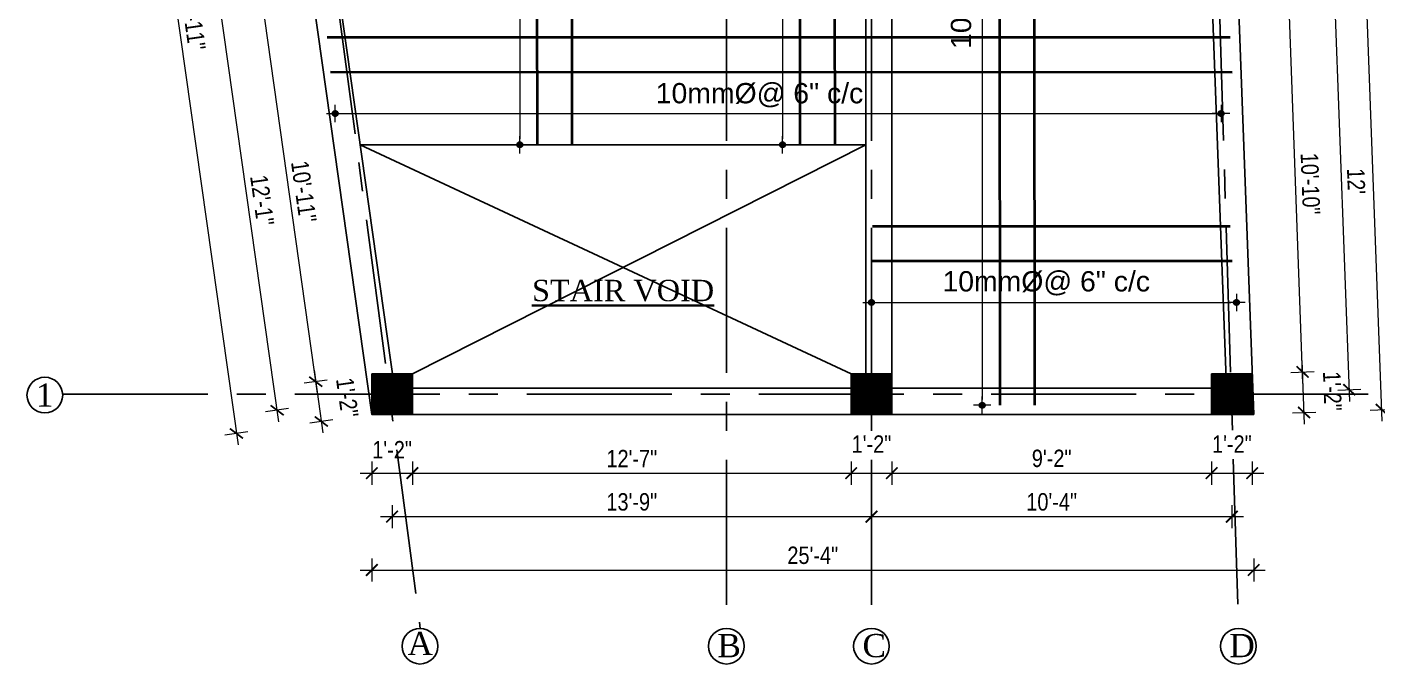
# Model space of a CAD drawing. Header units: inches. Extents: x -9998782 to 66725, y -6520505 to 8308.
# Drawn here: x -4999429.5 to -4998964.2, y -3258403.5 to -3258183.8 of the extents above; entities that cross this region are included whole.
import ezdxf
from ezdxf.enums import TextEntityAlignment as Align

# ---------------------------------------------------------------- set-up
doc = ezdxf.new("R2010")
doc.units = ezdxf.units.IN
doc.header["$LTSCALE"] = 2
doc.header["$MEASUREMENT"] = 0
doc.header["$PDMODE"] = 34
doc.linetypes.add('ACAD_ISO02W100', pattern=[15, 12, -3])
doc.linetypes.add('CENTER', pattern=[2, 1.25, -0.25, 0.25, -0.25])
doc.layers.get('0').update_dxf_attribs({"linetype": 'CONTINUOUS'})
doc.layers.get('DEFPOINTS').update_dxf_attribs({"color": 141, "linetype": 'CONTINUOUS'})
for name, color, linetype, lineweight in [('1', 7, 'CONTINUOUS', 13), ('DIM 1-100', 4, 'CONTINUOUS', 13), ('DIM_LINE', 173, 'CONTINUOUS', 20), ('HATCH', 60, 'ACAD_ISO02W100', 13), ('ST-REINFOR', 201, 'CONTINUOUS', 40), ('TEXT', 181, 'CONTINUOUS', 25), ('Toilet', 7, 'CONTINUOUS', 25), ('WALL SEC', 2, 'CONTINUOUS', 35)]:
    doc.layers.add(name, color=color, linetype=linetype, lineweight=lineweight)
doc.layers.add('A-Hatch', color=7, linetype='CONTINUOUS')
doc.layers.add('column', color=4, linetype='CONTINUOUS')
doc.styles.add('ordinary', font='times.ttf')
doc.styles.add('ramon', font='arial.ttf')
doc.styles.get("Standard").update_dxf_attribs({"font": 'ARIALN.TTF'})
doc.dimstyles.new('1 by 96', dxfattribs={"dimtxt": 6, "dimasz": 4, "dimexe": 4, "dimexo": 4, "dimgap": 2, "dimtad": 1, "dimdec": 0, "dimzin": 0, "dimdsep": 46, "dimlunit": 4, "dimtxsty": 'Standard', "dimblk": 'ARCHTICK', "dimcen": 0, "dimdle": 4, "dimadec": 0, "dimazin": 0, "dimtfac": 1, "dimtdec": 0, "dimtix": 1, "dimtofl": 0, "dimtmove": 1, "dimatfit": 3, "dimldrblk": 'ARCHTICK', "dimfxl": 4, "dimfxlon": 1, "dimtolj": 1, "dimtzin": 0, "dimlwd": -1, "dimlwe": -1, "dimarcsym": 0})
doc.dimstyles.new('S8', dxfattribs={"dimtxt": 7, "dimasz": 2, "dimexe": 6, "dimexo": 18, "dimgap": 1.9375, "dimtad": 1, "dimdec": 1, "dimzin": 3, "dimdsep": 46, "dimlunit": 4, "dimtxsty": 'ramon', "dimblk": 'dot 2', "dimcen": 0.09375, "dimse1": 1, "dimse2": 1, "dimclrd": 1, "dimclre": 1, "dimclrt": 256, "dimadec": 0, "dimazin": 0, "dimtfac": 0.75, "dimtdec": 1, "dimtix": 1, "dimtmove": 1, "dimatfit": 3, "dimldrblk": 'DOT', "dimfxl": 1, "dimtolj": 1, "dimtzin": 0, "dimlwd": 9, "dimlwe": 9, "dimarcsym": 0})

# ---------------------------------------------------------------- blocks, each defined once
blk = doc.blocks.new('_ArchTick')
at = {"color": 0, "linetype": 'ByBlock', "const_width": 0.15}
blk.add_lwpolyline([(-0.5, -0.5), (0.5, 0.5)], dxfattribs=at)
blk = doc.blocks.new('*D593')
at = {"layer": 'DEFPOINTS', "color": 0, "ltscale": 0.5}
for p in [(-4999310.68, -3258317.42), (-4999296.68, -3258317.42), (-4999296.68, -3258337.69)]:
    blk.add_point(p, dxfattribs=at)
at = {"layer": 'DIM 1-100', "color": 0, "ltscale": 0.5}
for p, q in [((-4999310.68, -3258333.69), (-4999310.68, -3258341.69)), ((-4999296.68, -3258333.69), (-4999296.68, -3258341.69)), ((-4999314.68, -3258337.69), (-4999292.68, -3258337.69))]:
    blk.add_line(p, q, dxfattribs=at)
at = {"layer": 'DIM 1-100', "color": 0, "ltscale": 0.5, "xscale": 4, "yscale": 4, "zscale": 4, "rotation": 180}
blk.add_blockref('_ArchTick', (-4999310.68, -3258337.69), dxfattribs=at)
at = {"layer": 'DIM 1-100', "color": 0, "ltscale": 0.5, "xscale": 4, "yscale": 4, "zscale": 4}
blk.add_blockref('_ArchTick', (-4999296.68, -3258337.69), dxfattribs=at)
at = {"layer": 'DIM 1-100', "color": 0, "ltscale": 0.5, "insert": (-4999303.68, -3258329.61), "char_height": 6, "attachment_point": 5}
blk.add_mtext('\\A1;1\'-2"', dxfattribs=at)
blk = doc.blocks.new('*D594')
at = {"layer": 'DEFPOINTS', "color": 0, "ltscale": 0.5}
for p in [(-4999296.68, -3258317.42), (-4999145.44, -3258317.42), (-4999145.44, -3258337.69)]:
    blk.add_point(p, dxfattribs=at)
at = {"layer": 'DIM 1-100', "color": 0, "ltscale": 0.5}
for p, q in [((-4999296.68, -3258333.69), (-4999296.68, -3258341.69)), ((-4999145.44, -3258333.69), (-4999145.44, -3258341.69)), ((-4999300.68, -3258337.69), (-4999141.44, -3258337.69))]:
    blk.add_line(p, q, dxfattribs=at)
at = {"layer": 'DIM 1-100', "color": 0, "ltscale": 0.5, "xscale": 4, "yscale": 4, "zscale": 4, "rotation": 180}
blk.add_blockref('_ArchTick', (-4999296.68, -3258337.69), dxfattribs=at)
at = {"layer": 'DIM 1-100', "color": 0, "ltscale": 0.5, "xscale": 4, "yscale": 4, "zscale": 4}
blk.add_blockref('_ArchTick', (-4999145.44, -3258337.69), dxfattribs=at)
at = {"layer": 'DIM 1-100', "color": 0, "ltscale": 0.5, "insert": (-4999221.06, -3258332.68), "char_height": 6, "attachment_point": 5}
blk.add_mtext('\\A1;12\'-7"', dxfattribs=at)
blk = doc.blocks.new('*D595')
at = {"layer": 'DEFPOINTS', "color": 0, "ltscale": 0.5}
for p in [(-4999145.44, -3258317.42), (-4999131.45, -3258317.42), (-4999131.45, -3258337.69)]:
    blk.add_point(p, dxfattribs=at)
at = {"layer": 'DIM 1-100', "color": 0, "ltscale": 0.5}
for p, q in [((-4999145.44, -3258333.69), (-4999145.44, -3258341.69)), ((-4999131.45, -3258333.69), (-4999131.45, -3258341.69)), ((-4999149.44, -3258337.69), (-4999127.45, -3258337.69))]:
    blk.add_line(p, q, dxfattribs=at)
at = {"layer": 'DIM 1-100', "color": 0, "ltscale": 0.5, "xscale": 4, "yscale": 4, "zscale": 4, "rotation": 180}
blk.add_blockref('_ArchTick', (-4999145.44, -3258337.69), dxfattribs=at)
at = {"layer": 'DIM 1-100', "color": 0, "ltscale": 0.5, "xscale": 4, "yscale": 4, "zscale": 4}
blk.add_blockref('_ArchTick', (-4999131.45, -3258337.69), dxfattribs=at)
at = {"layer": 'DIM 1-100', "color": 0, "ltscale": 0.5, "insert": (-4999138.45, -3258327.67), "char_height": 6, "attachment_point": 5}
blk.add_mtext('\\A1;1\'-2"', dxfattribs=at)
blk = doc.blocks.new('*D596')
at = {"layer": 'DEFPOINTS', "color": 0, "ltscale": 0.5}
for p in [(-4999131.45, -3258317.42), (-4999021.22, -3258317.42), (-4999021.22, -3258337.69)]:
    blk.add_point(p, dxfattribs=at)
at = {"layer": 'DIM 1-100', "color": 0, "ltscale": 0.5}
for p, q in [((-4999131.45, -3258333.69), (-4999131.45, -3258341.69)), ((-4999021.22, -3258333.69), (-4999021.22, -3258341.69)), ((-4999135.45, -3258337.69), (-4999017.22, -3258337.69))]:
    blk.add_line(p, q, dxfattribs=at)
at = {"layer": 'DIM 1-100', "color": 0, "ltscale": 0.5, "xscale": 4, "yscale": 4, "zscale": 4, "rotation": 180}
blk.add_blockref('_ArchTick', (-4999131.45, -3258337.69), dxfattribs=at)
at = {"layer": 'DIM 1-100', "color": 0, "ltscale": 0.5, "xscale": 4, "yscale": 4, "zscale": 4}
blk.add_blockref('_ArchTick', (-4999021.22, -3258337.69), dxfattribs=at)
at = {"layer": 'DIM 1-100', "color": 0, "ltscale": 0.5, "insert": (-4999076.34, -3258332.63), "char_height": 6, "attachment_point": 5}
blk.add_mtext('\\A1;9\'-2"', dxfattribs=at)
blk = doc.blocks.new('*D597')
at = {"layer": 'DEFPOINTS', "color": 0, "ltscale": 0.5}
for p in [(-4999021.22, -3258317.42), (-4999007.22, -3258317.42), (-4999007.22, -3258337.69)]:
    blk.add_point(p, dxfattribs=at)
at = {"layer": 'DIM 1-100', "color": 0, "ltscale": 0.5}
for p, q in [((-4999021.22, -3258333.69), (-4999021.22, -3258341.69)), ((-4999007.22, -3258333.69), (-4999007.22, -3258341.69)), ((-4999025.22, -3258337.69), (-4999003.22, -3258337.69))]:
    blk.add_line(p, q, dxfattribs=at)
at = {"layer": 'DIM 1-100', "color": 0, "ltscale": 0.5, "xscale": 4, "yscale": 4, "zscale": 4, "rotation": 180}
blk.add_blockref('_ArchTick', (-4999021.22, -3258337.69), dxfattribs=at)
at = {"layer": 'DIM 1-100', "color": 0, "ltscale": 0.5, "xscale": 4, "yscale": 4, "zscale": 4}
blk.add_blockref('_ArchTick', (-4999007.22, -3258337.69), dxfattribs=at)
at = {"layer": 'DIM 1-100', "color": 0, "ltscale": 0.5, "insert": (-4999014.22, -3258327.67), "char_height": 6, "attachment_point": 5}
blk.add_mtext('\\A1;1\'-2"', dxfattribs=at)
blk = doc.blocks.new('*D601')
at = {"layer": 'DEFPOINTS', "color": 0, "ltscale": 0.5}
for p in [(-4999330.9, -3258173.92), (-4999310.68, -3258303.42), (-4999330.02, -3258306.15)]:
    blk.add_point(p, dxfattribs=at)
at = {"layer": 'DIM 1-100', "color": 0, "ltscale": 0.5}
for p, q in [((-4999348.86, -3258172.41), (-4999329.46, -3258310.11)), ((-4999344.34, -3258175.82), (-4999352.26, -3258176.93)), ((-4999326.06, -3258305.59), (-4999333.98, -3258306.71))]:
    blk.add_line(p, q, dxfattribs=at)
at = {"layer": 'DIM 1-100', "color": 0, "ltscale": 0.5, "xscale": 4, "yscale": 4, "zscale": 4}
for p, rotation in [((-4999348.3, -3258176.38), 98.01894551890386), ((-4999330.02, -3258306.15), 278.0189455189039)]:
    blk.add_blockref('_ArchTick', p, dxfattribs=dict(at, rotation=rotation))
at = {"layer": 'DIM 1-100', "color": 0, "ltscale": 0.5, "insert": (-4999334.14, -3258240.56), "char_height": 6, "attachment_point": 5, "rotation": 278.0189}
blk.add_mtext('\\A1;10\'-11"', dxfattribs=at)
blk = doc.blocks.new('*D602')
at = {"layer": 'DEFPOINTS', "color": 0, "ltscale": 0.5}
for p in [(-4999310.68, -3258303.42), (-4999310.68, -3258317.42), (-4999328.08, -3258319.88)]:
    blk.add_point(p, dxfattribs=at)
at = {"layer": 'DIM 1-100', "color": 0, "ltscale": 0.5}
for p, q in [((-4999330.57, -3258302.19), (-4999327.52, -3258323.84)), ((-4999326.06, -3258305.59), (-4999333.98, -3258306.71)), ((-4999324.12, -3258319.32), (-4999332.04, -3258320.43))]:
    blk.add_line(p, q, dxfattribs=at)
at = {"layer": 'DIM 1-100', "color": 0, "ltscale": 0.5, "xscale": 4, "yscale": 4, "zscale": 4}
for p, rotation in [((-4999330.02, -3258306.15), 98.01894551890386), ((-4999328.08, -3258319.88), 278.0189455189039)]:
    blk.add_blockref('_ArchTick', p, dxfattribs=dict(at, rotation=rotation))
at = {"layer": 'DIM 1-100', "color": 0, "ltscale": 0.5, "insert": (-4999319.12, -3258311.61), "char_height": 6, "attachment_point": 5, "rotation": 278.0189}
blk.add_mtext('\\A1;1\'-2"', dxfattribs=at)
blk = doc.blocks.new('*D603')
at = {"layer": 'DEFPOINTS', "color": 0, "ltscale": 0.5}
for p in [(-4999323.9, -3258166.92), (-4999363.53, -3258172.51), (-4999303.68, -3258310.42)]:
    blk.add_point(p, dxfattribs=at)
at = {"layer": 'DIM 1-100', "color": 0, "ltscale": 0.5}
for p, q in [((-4999342.75, -3258319.97), (-4999364.09, -3258168.55)), ((-4999359.57, -3258171.95), (-4999367.49, -3258173.07)), ((-4999339.35, -3258315.45), (-4999347.27, -3258316.57))]:
    blk.add_line(p, q, dxfattribs=at)
at = {"layer": 'DIM 1-100', "color": 0, "ltscale": 0.5, "xscale": 4, "yscale": 4, "zscale": 4}
for p, rotation in [((-4999363.53, -3258172.51), 98.01894551876403), ((-4999343.31, -3258316.01), 278.018945518764)]:
    blk.add_blockref('_ArchTick', p, dxfattribs=dict(at, rotation=rotation))
at = {"layer": 'DIM 1-100', "color": 0, "ltscale": 0.5, "insert": (-4999348.46, -3258243.56), "char_height": 6, "attachment_point": 5, "rotation": 278.0189}
blk.add_mtext('\\A1;12\'-1"', dxfattribs=at)
blk = doc.blocks.new('*D605')
at = {"layer": 'DEFPOINTS', "color": 0, "ltscale": 0.5}
for p in [(-4999350.73, -3258033.18), (-4999310.68, -3258317.42), (-4999357.36, -3258324)]:
    blk.add_point(p, dxfattribs=at)
at = {"layer": 'DIM 1-100', "color": 0, "ltscale": 0.5}
for p, q in [((-4999397.96, -3258035.8), (-4999356.8, -3258327.96)), ((-4999393.44, -3258039.2), (-4999401.36, -3258040.31)), ((-4999353.4, -3258323.44), (-4999361.32, -3258324.56))]:
    blk.add_line(p, q, dxfattribs=at)
at = {"layer": 'DIM 1-100', "color": 0, "ltscale": 0.5, "xscale": 4, "yscale": 4, "zscale": 4}
for p, rotation in [((-4999397.4, -3258039.76), 98.01894551889016), ((-4999357.36, -3258324), 278.0189455188902)]:
    blk.add_blockref('_ArchTick', p, dxfattribs=dict(at, rotation=rotation))
at = {"layer": 'DIM 1-100', "color": 0, "ltscale": 0.5, "insert": (-4999372.36, -3258181.17), "char_height": 6, "attachment_point": 5, "rotation": 278.0189}
blk.add_mtext('\\A1;23\'-11"', dxfattribs=at)
blk = doc.blocks.new('*D606')
at = {"layer": 'DEFPOINTS', "color": 0, "ltscale": 0.5}
for p in [(-4999303.68, -3258310.42), (-4999138.45, -3258310.42), (-4999138.45, -3258352.7)]:
    blk.add_point(p, dxfattribs=at)
at = {"layer": 'DIM 1-100', "color": 0, "ltscale": 0.5}
for p, q in [((-4999303.68, -3258348.7), (-4999303.68, -3258356.7)), ((-4999138.45, -3258348.7), (-4999138.45, -3258356.7)), ((-4999307.68, -3258352.7), (-4999134.45, -3258352.7))]:
    blk.add_line(p, q, dxfattribs=at)
at = {"layer": 'DIM 1-100', "color": 0, "ltscale": 0.5, "xscale": 4, "yscale": 4, "zscale": 4, "rotation": 180}
blk.add_blockref('_ArchTick', (-4999303.68, -3258352.7), dxfattribs=at)
at = {"layer": 'DIM 1-100', "color": 0, "ltscale": 0.5, "xscale": 4, "yscale": 4, "zscale": 4}
blk.add_blockref('_ArchTick', (-4999138.45, -3258352.7), dxfattribs=at)
at = {"layer": 'DIM 1-100', "color": 0, "ltscale": 0.5, "insert": (-4999221.07, -3258347.64), "char_height": 6, "attachment_point": 5}
blk.add_mtext('\\A1;13\'-9"', dxfattribs=at)
blk = doc.blocks.new('*D607')
at = {"layer": 'DEFPOINTS', "color": 0, "ltscale": 0.5}
for p in [(-4999138.45, -3258310.42), (-4999014.22, -3258310.44), (-4999014.22, -3258352.7)]:
    blk.add_point(p, dxfattribs=at)
at = {"layer": 'DIM 1-100', "color": 0, "ltscale": 0.5}
for p, q in [((-4999138.45, -3258348.7), (-4999138.45, -3258356.7)), ((-4999014.22, -3258348.7), (-4999014.22, -3258356.7)), ((-4999142.45, -3258352.7), (-4999010.22, -3258352.7))]:
    blk.add_line(p, q, dxfattribs=at)
at = {"layer": 'DIM 1-100', "color": 0, "ltscale": 0.5, "xscale": 4, "yscale": 4, "zscale": 4, "rotation": 180}
blk.add_blockref('_ArchTick', (-4999138.45, -3258352.7), dxfattribs=at)
at = {"layer": 'DIM 1-100', "color": 0, "ltscale": 0.5, "xscale": 4, "yscale": 4, "zscale": 4}
blk.add_blockref('_ArchTick', (-4999014.22, -3258352.7), dxfattribs=at)
at = {"layer": 'DIM 1-100', "color": 0, "ltscale": 0.5, "insert": (-4999076.34, -3258347.64), "char_height": 6, "attachment_point": 5}
blk.add_mtext('\\A1;10\'-4"', dxfattribs=at)
blk = doc.blocks.new('*D608')
at = {"layer": 'DEFPOINTS', "color": 0, "ltscale": 0.5}
for p in [(-4999310.68, -3258317.42), (-4999006.7, -3258317.42), (-4999006.7, -3258371.12)]:
    blk.add_point(p, dxfattribs=at)
at = {"layer": 'DIM 1-100', "color": 0, "ltscale": 0.5}
for p, q in [((-4999310.68, -3258367.12), (-4999310.68, -3258375.12)), ((-4999006.7, -3258367.12), (-4999006.7, -3258375.12)), ((-4999314.68, -3258371.12), (-4999002.7, -3258371.12))]:
    blk.add_line(p, q, dxfattribs=at)
at = {"layer": 'DIM 1-100', "color": 0, "ltscale": 0.5, "xscale": 4, "yscale": 4, "zscale": 4, "rotation": 180}
blk.add_blockref('_ArchTick', (-4999310.68, -3258371.12), dxfattribs=at)
at = {"layer": 'DIM 1-100', "color": 0, "ltscale": 0.5, "xscale": 4, "yscale": 4, "zscale": 4}
blk.add_blockref('_ArchTick', (-4999006.7, -3258371.12), dxfattribs=at)
at = {"layer": 'DIM 1-100', "color": 0, "ltscale": 0.5, "insert": (-4999158.69, -3258366.06), "char_height": 6, "attachment_point": 5}
blk.add_mtext('\\A1;25\'-4"', dxfattribs=at)
blk = doc.blocks.new('*D609')
at = {"layer": 'DEFPOINTS', "color": 0, "ltscale": 0.5}
for p in [(-4999007.22, -3258303.42), (-4998989.85, -3258302.78), (-4999006.7, -3258317.42)]:
    blk.add_point(p, dxfattribs=at)
at = {"layer": 'DIM 1-100', "color": 0, "ltscale": 0.5}
for p, q in [((-4998989.19, -3258320.78), (-4998990, -3258298.79)), ((-4998993.85, -3258302.93), (-4998985.86, -3258302.64)), ((-4998993.33, -3258316.93), (-4998985.34, -3258316.64))]:
    blk.add_line(p, q, dxfattribs=at)
at = {"layer": 'DIM 1-100', "color": 0, "ltscale": 0.5, "xscale": 4, "yscale": 4, "zscale": 4}
for p, rotation in [((-4998989.85, -3258302.78), 92.11435361987118), ((-4998989.34, -3258316.78), 272.1143536198712)]:
    blk.add_blockref('_ArchTick', p, dxfattribs=dict(at, rotation=rotation))
at = {"layer": 'DIM 1-100', "color": 0, "ltscale": 0.5, "insert": (-4998979.58, -3258309.41), "char_height": 6, "attachment_point": 5, "rotation": 272.1144}
blk.add_mtext('\\A1;1\'-2"', dxfattribs=at)
blk = doc.blocks.new('*D610')
at = {"layer": 'DEFPOINTS', "color": 0, "ltscale": 0.5}
for p in [(-4998994.63, -3258173.26), (-4999012.52, -3258173.92), (-4999007.22, -3258303.42)]:
    blk.add_point(p, dxfattribs=at)
at = {"layer": 'DIM 1-100', "color": 0, "ltscale": 0.5}
for p, q in [((-4998998.63, -3258173.41), (-4998990.64, -3258173.12)), ((-4998989.71, -3258306.78), (-4998994.78, -3258169.27)), ((-4998993.85, -3258302.93), (-4998985.86, -3258302.64))]:
    blk.add_line(p, q, dxfattribs=at)
at = {"layer": 'DIM 1-100', "color": 0, "ltscale": 0.5, "xscale": 4, "yscale": 4, "zscale": 4}
for p, rotation in [((-4998994.63, -3258173.26), 92.11435361990641), ((-4998989.85, -3258302.78), 272.1143536199064)]:
    blk.add_blockref('_ArchTick', p, dxfattribs=dict(at, rotation=rotation))
at = {"layer": 'DIM 1-100', "color": 0, "ltscale": 0.5, "insert": (-4998987.18, -3258237.84), "char_height": 6, "attachment_point": 5, "rotation": 272.1144}
blk.add_mtext('\\A1;10\'-10"', dxfattribs=at)
blk = doc.blocks.new('*D614')
at = {"layer": 'DEFPOINTS', "color": 0, "ltscale": 0.5}
for p in [(-4999019.52, -3258166.92), (-4998979.05, -3258165.43), (-4999014.22, -3258310.42)]:
    blk.add_point(p, dxfattribs=at)
at = {"layer": 'DIM 1-100', "color": 0, "ltscale": 0.5}
for p, q in [((-4998973.61, -3258312.93), (-4998979.2, -3258161.43)), ((-4998983.05, -3258165.58), (-4998975.05, -3258165.28)), ((-4998977.75, -3258309.08), (-4998969.76, -3258308.78))]:
    blk.add_line(p, q, dxfattribs=at)
at = {"layer": 'DIM 1-100', "color": 0, "ltscale": 0.5, "xscale": 4, "yscale": 4, "zscale": 4}
for p, rotation in [((-4998979.05, -3258165.43), 92.11435361966569), ((-4998973.75, -3258308.93), 272.1143536196657)]:
    blk.add_blockref('_ArchTick', p, dxfattribs=dict(at, rotation=rotation))
at = {"layer": 'DIM 1-100', "color": 0, "ltscale": 0.5, "insert": (-4998971.39, -3258237), "char_height": 6, "attachment_point": 5, "rotation": 272.1144}
blk.add_mtext("\\A1;12'", dxfattribs=at)
blk = doc.blocks.new('*D616')
at = {"layer": 'DEFPOINTS', "color": 0, "ltscale": 0.5}
for p in [(-4998974.83, -3257982.54), (-4999019.01, -3257984.17), (-4999006.7, -3258317.42)]:
    blk.add_point(p, dxfattribs=at)
at = {"layer": 'DIM 1-100', "color": 0, "ltscale": 0.5}
for p, q in [((-4998978.83, -3257982.69), (-4998970.84, -3257982.4)), ((-4998962.38, -3258319.79), (-4998974.98, -3257978.55)), ((-4998966.53, -3258315.94), (-4998958.53, -3258315.65))]:
    blk.add_line(p, q, dxfattribs=at)
at = {"layer": 'DIM 1-100', "color": 0, "ltscale": 0.5, "xscale": 4, "yscale": 4, "zscale": 4}
for p, rotation in [((-4998974.83, -3257982.54), 92.11435361988767), ((-4998962.53, -3258315.79), 272.1143536198877)]:
    blk.add_blockref('_ArchTick', p, dxfattribs=dict(at, rotation=rotation))
at = {"layer": 'DIM 1-100', "color": 0, "ltscale": 0.5, "insert": (-4998963.62, -3258148.98), "char_height": 6, "attachment_point": 5, "rotation": 272.1144}
blk.add_mtext('\\A1;27\'-9"', dxfattribs=at)
blk = doc.blocks.new('dot1')
at = {"layer": 'HATCH'}
h = blk.add_hatch(color=256, dxfattribs=at)
edge = h.paths.add_edge_path()
edge.add_arc((0, 0), 1, 0, 360)
for p, q in [((3, 0), (-3, 0)), ((0, 3), (0, -3))]:
    blk.add_line(p, q, dxfattribs=at)
blk.add_circle((0, 0), 1, dxfattribs=at)
blk = doc.blocks.new('dot 2')
at = {"layer": 'HATCH', "xscale": 0.5, "yscale": 0.5, "zscale": 0.5}
blk.add_blockref('dot1', (0, 0), dxfattribs=at)
blk = doc.blocks.new('*D629')
at = {"layer": 'DEFPOINTS', "color": 0}
for p in [(-4999082.53, -3257996.88), (-4999100.29, -3258314.29), (-4999094.23, -3258314.29)]:
    blk.add_point(p, dxfattribs=at)
at = {"layer": 'DIM_LINE', "color": 1, "lineweight": 9}
blk.add_line((-4999100.29, -3257998.88), (-4999100.29, -3258312.29), dxfattribs=at)
at = {"layer": 'DIM_LINE', "color": 1, "lineweight": 9, "xscale": 2, "yscale": 2, "zscale": 2}
for p, rotation in [((-4999100.29, -3257996.88), 90), ((-4999100.29, -3258314.29), 270)]:
    blk.add_blockref('dot 2', p, dxfattribs=dict(at, rotation=rotation))
at = {"layer": 'DIM_LINE', "insert": (-4999106.89, -3258155.59), "char_height": 7, "attachment_point": 5, "rotation": 90, "style": 'ramon'}
blk.add_mtext('\\A1;10mm%%C@ 6" c/c', dxfattribs=at)
blk = doc.blocks.new('_Dot')
at = {"layer": 'TEXT', "color": 0, "lineweight": -2}
blk.add_line((-0.5, 0), (-1, 0), dxfattribs=at)
at = {"layer": 'TEXT', "color": 0, "const_width": 0.5}
blk.add_lwpolyline([(-0.25, 0, 1), (0.25, 0, 1)], format="xyb", close=True, dxfattribs=at)
blk = doc.blocks.new('*D630')
at = {"layer": 'DEFPOINTS', "color": 0}
for p in [(-4999151.34, -3258007.72), (-4999169.1, -3258224.42), (-4999163.05, -3258224.42)]:
    blk.add_point(p, dxfattribs=at)
at = {"layer": 'DIM_LINE', "color": 1, "lineweight": 9}
blk.add_line((-4999169.1, -3258009.72), (-4999169.1, -3258222.42), dxfattribs=at)
at = {"layer": 'DIM_LINE', "color": 1, "lineweight": 9, "xscale": 2, "yscale": 2, "zscale": 2}
for p, rotation in [((-4999169.1, -3258007.72), 90), ((-4999169.1, -3258224.42), 270)]:
    blk.add_blockref('dot 2', p, dxfattribs=dict(at, rotation=rotation))
at = {"layer": 'DIM_LINE', "insert": (-4999175.7, -3258116.07), "char_height": 7, "attachment_point": 5, "rotation": 90, "style": 'ramon'}
blk.add_mtext('\\A1;10mm%%C@ 6" c/c', dxfattribs=at)
blk = doc.blocks.new('*D631')
at = {"layer": 'DEFPOINTS', "color": 0}
for p in [(-4999241.9, -3258019.89), (-4999259.67, -3258224.42), (-4999241.7, -3258224.42)]:
    blk.add_point(p, dxfattribs=at)
at = {"layer": 'DIM_LINE', "color": 1, "lineweight": 9}
blk.add_line((-4999259.67, -3258021.89), (-4999259.67, -3258222.42), dxfattribs=at)
at = {"layer": 'DIM_LINE', "color": 1, "lineweight": 9, "xscale": 2, "yscale": 2, "zscale": 2}
for p, rotation in [((-4999259.67, -3258019.89), 90), ((-4999259.67, -3258224.42), 270)]:
    blk.add_blockref('dot 2', p, dxfattribs=dict(at, rotation=rotation))
at = {"layer": 'DIM_LINE', "insert": (-4999266.26, -3258122.16), "char_height": 7, "attachment_point": 5, "rotation": 90, "style": 'ramon'}
blk.add_mtext('\\A1;10mm%%C@ 6" c/c', dxfattribs=at)
blk = doc.blocks.new('*D632')
at = {"layer": 'DEFPOINTS', "color": 0}
for p in [(-4999323.3, -3258213.93), (-4999017.96, -3258213.65), (-4999017.96, -3258213.99)]:
    blk.add_point(p, dxfattribs=at)
at = {"layer": 'DIM_LINE', "color": 1, "lineweight": 9}
blk.add_line((-4999321.3, -3258213.65), (-4999019.96, -3258213.65), dxfattribs=at)
at = {"layer": 'DIM_LINE', "color": 1, "lineweight": 9, "xscale": 2, "yscale": 2, "zscale": 2, "rotation": 180}
blk.add_blockref('dot 2', (-4999323.3, -3258213.65), dxfattribs=at)
at = {"layer": 'DIM_LINE', "color": 1, "lineweight": 9, "xscale": 2, "yscale": 2, "zscale": 2}
blk.add_blockref('dot 2', (-4999017.96, -3258213.65), dxfattribs=at)
at = {"layer": 'DIM_LINE', "insert": (-4999177.04, -3258207.33), "char_height": 7, "attachment_point": 5, "style": 'ramon'}
blk.add_mtext('\\A1;10mm%%C@ 6" c/c', dxfattribs=at)
blk = doc.blocks.new('*D633')
at = {"layer": 'DEFPOINTS', "color": 0}
for p in [(-4999138.45, -3258279.09), (-4999012.64, -3258278.82), (-4999012.64, -3258279.15)]:
    blk.add_point(p, dxfattribs=at)
at = {"layer": 'DIM_LINE', "color": 1, "lineweight": 9}
blk.add_line((-4999136.45, -3258278.82), (-4999014.64, -3258278.82), dxfattribs=at)
at = {"layer": 'DIM_LINE', "color": 1, "lineweight": 9, "xscale": 2, "yscale": 2, "zscale": 2, "rotation": 180}
blk.add_blockref('dot 2', (-4999138.45, -3258278.82), dxfattribs=at)
at = {"layer": 'DIM_LINE', "color": 1, "lineweight": 9, "xscale": 2, "yscale": 2, "zscale": 2}
blk.add_blockref('dot 2', (-4999012.64, -3258278.82), dxfattribs=at)
at = {"layer": 'DIM_LINE', "insert": (-4999078.21, -3258272.22), "char_height": 7, "attachment_point": 5, "style": 'ramon'}
blk.add_mtext('\\A1;10mm%%C@ 6" c/c', dxfattribs=at)

msp = doc.modelspace()

# ---------------------------------------------------------------- hatches: boundary and pattern name
at = {"layer": 'A-Hatch', "ltscale": 0.5}
h = msp.add_hatch(dxfattribs=at)
h.set_pattern_fill('ANSI31', color=256)
h.set_pattern_definition([(45, (92122.02835, 102.04639), (-0.0883883476483, 0.0883883476483), [])])
h.paths.add_polyline_path([(-4999296.68, -3258303.42), (-4999310.68, -3258303.42), (-4999310.68, -3258317.42), (-4999296.68, -3258317.42)])
h = msp.add_hatch(dxfattribs=at)
h.set_pattern_fill('ANSI31', color=256)
h.set_pattern_definition([(45, (92287.26405, 102.04639), (-0.0883883476483, 0.0883883476483), [])])
h.paths.add_polyline_path([(-4999131.45, -3258303.42), (-4999145.45, -3258303.42), (-4999145.45, -3258317.42), (-4999131.45, -3258317.42)])
h = msp.add_hatch(dxfattribs=at)
h.set_pattern_fill('ANSI31', color=256)
h.set_pattern_definition([(45, (92411.49223, 102.02733), (-0.0883883476483, 0.0883883476483), [])])
h.paths.add_polyline_path([(-4999007.22, -3258303.44), (-4999021.22, -3258303.44), (-4999021.22, -3258317.44), (-4999007.22, -3258317.44)])

# ---------------------------------------------------------------- linework, layer by layer
at = {"ltscale": 0.5}
for p, q in [((-4999145.45, -3258303.42), (-4999314.7, -3258224.42)), ((-4999296.68, -3258303.42), (-4999140.45, -3258224.42))]:
    msp.add_line(p, q, dxfattribs=at)
for points in [[(-4999145.45, -3258308.42), (-4999016.04, -3258308.42), (-4999027.63, -3257994.55), (-4999144.13, -3258011.76)], [(-4999144.13, -3258011.76), (-4999340.57, -3258040.78), (-4999302.86, -3258308.42), (-4999296.68, -3258308.42)]]:
    msp.add_lwpolyline(points, dxfattribs=at)
for points in [[(-4999310.68, -3258303.42), (-4999296.68, -3258303.42), (-4999296.68, -3258317.42), (-4999310.68, -3258317.42)], [(-4999145.45, -3258303.42), (-4999131.45, -3258303.42), (-4999131.45, -3258317.42), (-4999145.45, -3258317.42)], [(-4999021.22, -3258303.42), (-4999007.22, -3258303.42), (-4999007.22, -3258317.42), (-4999021.22, -3258317.42)]]:
    msp.add_lwpolyline(points, close=True, dxfattribs=at)
at = {"layer": 'column', "color": 1}
for p, q in [((-4999140.45, -3258016.85), (-4999140.45, -3258303.42)), ((-4999131.45, -3258016.85), (-4999131.45, -3258303.42)), ((-4999314.7, -3258224.42), (-4999140.45, -3258224.42)), ((-4999188.45, -3258308.42), (-4999296.68, -3258308.42)), ((-4999188.45, -3258317.42), (-4999296.68, -3258317.42))]:
    msp.add_line(p, q, dxfattribs=at)
for points in [[(-4999145.45, -3258317.42), (-4999006.7, -3258317.42), (-4999019.01, -3257984.17), (-4999145.45, -3258002.85)], [(-4999145.45, -3258308.42), (-4999016.04, -3258308.42), (-4999027.63, -3257994.55), (-4999144.13, -3258011.76)], [(-4999145.45, -3258002.85), (-4999350.73, -3258033.18), (-4999310.68, -3258317.42), (-4999296.68, -3258317.42)], [(-4999144.13, -3258011.76), (-4999340.57, -3258040.78), (-4999302.86, -3258308.42), (-4999296.68, -3258308.42)], [(-4999217.57, -3258308.42), (-4999145.49, -3258308.42)], [(-4999217.57, -3258317.42), (-4999145.49, -3258317.42)]]:
    msp.add_lwpolyline(points, dxfattribs=at)
at = {"layer": 'ST-REINFOR'}
for p, q in [((-4999094.53, -3257996.9), (-4999094.23, -3258314.29)), ((-4999082.53, -3257996.88), (-4999082.23, -3258314.28)), ((-4999163.34, -3258007.73), (-4999163.13, -3258224.44)), ((-4999151.34, -3258007.72), (-4999151.13, -3258224.42)), ((-4999253.9, -3258019.91), (-4999253.7, -3258224.44)), ((-4999241.9, -3258019.89), (-4999241.7, -3258224.42)), ((-4999326.06, -3258187.25), (-4999014.84, -3258187.34)), ((-4999324.94, -3258199.25), (-4999014.14, -3258199.34)), ((-4999138.14, -3258252.46), (-4999014.84, -3258252.5)), ((-4999138.45, -3258264.46), (-4999014.14, -3258264.5))]:
    msp.add_line(p, q, dxfattribs=at)
at = {"layer": 'Toilet', "linetype": 'CENTER', "ltscale": 20}
for p, q in [((-4999354.34, -3257933.09), (-4999293.96, -3258391.23)), ((-4999188.45, -3257933.09), (-4999188.45, -3258391.23)), ((-4999138.45, -3257933.09), (-4999138.45, -3258391.23)), ((-4999026.01, -3257933.09), (-4999011.96, -3258391.23)), ((-4999417.24, -3258310.42), (-4998943.97, -3258310.42))]:
    msp.add_line(p, q, dxfattribs=at)
at = {"layer": 'Toilet'}
for centre in [(-4999423.38, -3258310.77), (-4999294.08, -3258397.38), (-4999188.45, -3258397.38), (-4999138.45, -3258397.38), (-4999011.96, -3258397.38)]:
    msp.add_circle(centre, 6.15, dxfattribs=at)

# ---------------------------------------------------------------- texts
at = {"layer": '1', "char_height": 8, "width": 20.1234, "attachment_point": 1, "style": 'ordinary'}
for s, insert in [('1', (-4999426.49, -3258306.74)), ('A', (-4999298.36, -3258392.43)), ('B', (-4999191.54, -3258393.17)), ('C', (-4999141.54, -3258393.17)), ('D', (-4999015.05, -3258393.17))]:
    msp.add_mtext(s, dxfattribs=dict(at, insert=insert))
at = {"layer": 'WALL SEC', "color": 0, "style": 'ordinary'}
msp.add_text('%%USTAIR VOID', height=7.3728, dxfattribs=at).set_placement((-4999224.07, -3258274.69), align=Align.MIDDLE_CENTER)

# ---------------------------------------------------------------- dimensions: what is measured, and where the dimension line sits
at = {"layer": 'DIM 1-100', "ltscale": 0.5}
for p1, p2, distance, picture, middle in [((-4999006.7, -3258317.42), (-4999019.01, -3257984.17), -44.21, '*D616', (-4998963.62, -3258148.98)), ((-4999350.73, -3258033.18), (-4999310.68, -3258317.42), -47.13, '*D605', (-4999372.36, -3258181.17)), ((-4999014.22, -3258310.42), (-4999019.52, -3258166.92), -40.5, '*D614', (-4998971.39, -3258237)), ((-4999303.68, -3258310.42), (-4999323.9, -3258166.92), 40.02, '*D603', (-4999348.46, -3258243.56))]:
    dim = msp.add_aligned_dim(p1=p1, p2=p2, distance=distance, dimstyle='1 by 96', dxfattribs=at)
    dim.commit()
    dim.dimension.update_dxf_attribs({"geometry": picture, "text_midpoint": middle})
for base, p1, p2, angle, picture, middle in [((-4999330.02, -3258306.15), (-4999330.9, -3258173.92), (-4999310.68, -3258303.42), 278.0189, '*D601', (-4999334.14, -3258240.56)), ((-4998994.63, -3258173.26), (-4999007.22, -3258303.42), (-4999012.52, -3258173.92), 272.1144, '*D610', (-4998987.18, -3258237.84))]:
    dim = msp.add_linear_dim(base=base, p1=p1, p2=p2, angle=angle, dimstyle='1 by 96', dxfattribs=at)
    dim.commit()
    dim.dimension.update_dxf_attribs({"geometry": picture, "text_midpoint": middle})
for base, p1, p2, angle, picture, middle, dimtype in [((-4998989.85, -3258302.78), (-4999006.7, -3258317.42), (-4999007.22, -3258303.42), 92.1144, '*D609', (-4998984.59, -3258309.6), 161), ((-4999328.08, -3258319.88), (-4999310.68, -3258303.42), (-4999310.68, -3258317.42), 278.0189, '*D602', (-4999324.09, -3258312.31), 160)]:
    dim = msp.add_linear_dim(base=base, p1=p1, p2=p2, angle=angle, dimstyle='1 by 96', dxfattribs=at)
    dim.commit()
    dim.dimension.update_dxf_attribs({"geometry": picture, "text_midpoint": middle, "dimtype": dimtype})
for base, p1, p2, picture, middle in [((-4999138.45, -3258352.7), (-4999303.68, -3258310.42), (-4999138.45, -3258310.42), '*D606', (-4999221.07, -3258347.64)), ((-4999014.22, -3258352.7), (-4999138.45, -3258310.42), (-4999014.22, -3258310.44), '*D607', (-4999076.34, -3258347.64)), ((-4999006.7, -3258371.12), (-4999310.68, -3258317.42), (-4999006.7, -3258317.42), '*D608', (-4999158.69, -3258366.06)), ((-4999145.44, -3258337.69), (-4999296.68, -3258317.42), (-4999145.44, -3258317.42), '*D594', (-4999221.06, -3258332.68)), ((-4999021.22, -3258337.69), (-4999131.45, -3258317.42), (-4999021.22, -3258317.42), '*D596', (-4999076.34, -3258332.63))]:
    dim = msp.add_linear_dim(base=base, p1=p1, p2=p2, dimstyle='1 by 96', dxfattribs=at)
    dim.commit()
    dim.dimension.update_dxf_attribs({"geometry": picture, "text_midpoint": middle})
for base, p1, p2, picture, middle in [((-4999296.68, -3258337.69), (-4999310.68, -3258317.42), (-4999296.68, -3258317.42), '*D593', (-4999303.68, -3258334.62)), ((-4999131.45, -3258337.69), (-4999145.44, -3258317.42), (-4999131.45, -3258317.42), '*D595', (-4999138.45, -3258332.68)), ((-4999007.22, -3258337.69), (-4999021.22, -3258317.42), (-4999007.22, -3258317.42), '*D597', (-4999014.22, -3258332.68))]:
    dim = msp.add_linear_dim(base=base, p1=p1, p2=p2, dimstyle='1 by 96', dxfattribs=at)
    dim.commit()
    dim.dimension.update_dxf_attribs({"geometry": picture, "text_midpoint": middle, "dimtype": 160})
at = {"layer": 'DIM_LINE'}
for base, p1, p2, picture, middle in [((-4999100.29, -3258314.29), (-4999082.53, -3257996.88), (-4999094.23, -3258314.29), '*D629', (-4999106.89, -3258155.59)), ((-4999169.1, -3258224.42), (-4999151.34, -3258007.72), (-4999163.05, -3258224.42), '*D630', (-4999175.7, -3258116.07)), ((-4999259.67, -3258224.42), (-4999241.9, -3258019.89), (-4999241.7, -3258224.42), '*D631', (-4999266.26, -3258122.16))]:
    dim = msp.add_linear_dim(base=base, p1=p1, p2=p2, angle=90, text='10mm%%C@ 6" c/c', dimstyle='S8', dxfattribs=at)
    dim.commit()
    dim.dimension.update_dxf_attribs({"geometry": picture, "text_midpoint": middle})
for base, p1, p2, picture, middle in [((-4999017.96, -3258213.65), (-4999323.3, -3258213.93), (-4999017.96, -3258213.99), '*D632', (-4999177.04, -3258213.93)), ((-4999012.64, -3258278.82), (-4999138.45, -3258279.09), (-4999012.64, -3258279.15), '*D633', (-4999078.21, -3258278.82))]:
    dim = msp.add_linear_dim(base=base, p1=p1, p2=p2, text='10mm%%C@ 6" c/c', dimstyle='S8', dxfattribs=at)
    dim.commit()
    dim.dimension.update_dxf_attribs({"geometry": picture, "text_midpoint": middle, "dimtype": 160})

doc.saveas('drawing.dxf')
